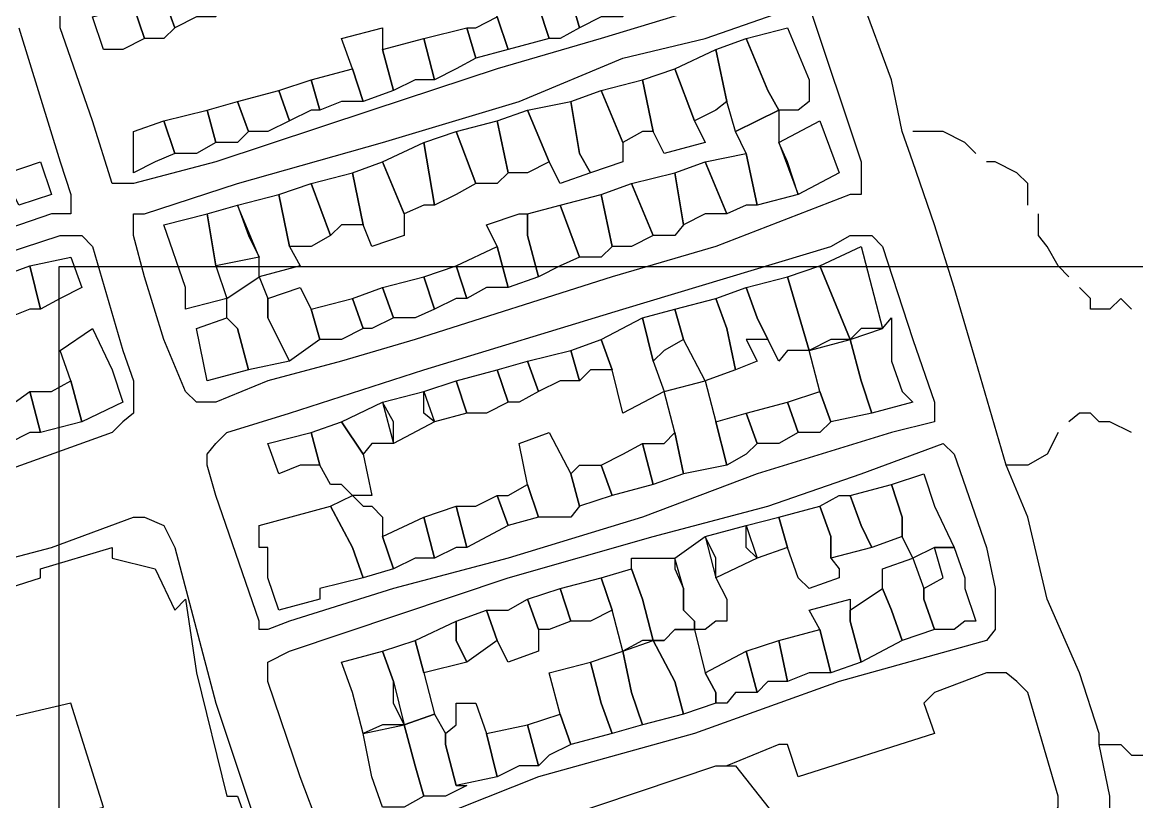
# Model space of a CAD drawing. Header units: millimetres. Extents: x -3588 to 75209, y -3737 to 38254.
# Drawn here: x 6316.7 to 6462, y 6183.4 to 6285 of the extents above; entities that cross this region are included whole.
import ezdxf

# ---------------------------------------------------------------- set-up
doc = ezdxf.new("R2010")
doc.units = ezdxf.units.MM
doc.layers.add('P', color=253, linetype='Continuous')

msp = doc.modelspace()

# ---------------------------------------------------------------- linework, layer by layer
msp.add_lwpolyline([(6321.471, 6253.151), (7910.682, 6253.151), (7910.682, 5438.155), (6321.471, 5438.155)], close=True)
at = {"layer": 'P'}
for points in [[(6329.785, 6263.961), (6328.376, 6263.961), (6325.832, 6272.139), (6321.591, 6284.286), (6321.591, 6285.694), (6321.591, 6287.102), (6324.423, 6288.223), (6343.34, 6293.872), (6361.12, 6299.233), (6375.795, 6303.186), (6409.675, 6314.197), (6411.083, 6314.197), (6417.853, 6292.464), (6417.853, 6291.055), (6409.675, 6288.223), (6392.167, 6282.861), (6378.612, 6278.909), (6362.24, 6273.547), (6341.915, 6266.778), (6331.193, 6263.961), (6329.785, 6263.961)], [(6431.408, 6270.731), (6430, 6277.5), (6426.047, 6288.223), (6420.686, 6304.61), (6419.261, 6311.38)], [(6383.989, 6287.102), (6385.397, 6282.861), (6380.036, 6281.453), (6378.612, 6285.694), (6377.204, 6291.055), (6381.445, 6292.464), (6383.989, 6287.102)], [(6339.387, 6285.694), (6336.554, 6284.286), (6335.146, 6288.223), (6340.795, 6289.647), (6341.915, 6285.694), (6339.387, 6285.694)], [(6392.167, 6285.694), (6389.35, 6284.286), (6388.214, 6288.223), (6393.575, 6289.647), (6394.984, 6285.694), (6392.167, 6285.694)], [(6329.785, 6281.453), (6327.24, 6281.453), (6325.832, 6285.694), (6331.193, 6287.102), (6332.601, 6282.861), (6329.785, 6281.453)], [(6335.146, 6282.861), (6332.601, 6282.861), (6331.193, 6287.102), (6335.146, 6288.223), (6336.554, 6284.286), (6335.146, 6282.861)], [(6339.387, 6235.442), (6337.962, 6236.851), (6335.146, 6243.636), (6332.601, 6251.814), (6331.193, 6257.175), (6331.193, 6258.584), (6331.193, 6260.008), (6332.601, 6260.008), (6344.748, 6263.961), (6363.664, 6269.322), (6381.445, 6274.684), (6394.984, 6280.333), (6405.722, 6282.861), (6417.853, 6287.102)], [(6419.261, 6287.102), (6426.047, 6266.778), (6426.047, 6265.369), (6426.047, 6262.537), (6424.639, 6262.537), (6407.13, 6255.767), (6393.575, 6251.814), (6367.889, 6243.636), (6358.287, 6240.804), (6348.701, 6238.259), (6341.915, 6235.442), (6340.795, 6235.442), (6339.387, 6235.442)], [(6386.806, 6282.861), (6385.397, 6282.861), (6383.989, 6287.102), (6388.214, 6288.223), (6389.35, 6284.286), (6386.806, 6282.861)], [(6375.795, 6284.286), (6378.612, 6285.694), (6380.036, 6281.453), (6375.795, 6280.333), (6374.659, 6284.286), (6375.795, 6284.286)], [(6316.229, 6284.286), (6321.591, 6266.778), (6323.015, 6262.537), (6323.015, 6261.128), (6323.015, 6260.008), (6320.47, 6260.008), (6308.051, 6255.767)], [(6363.664, 6281.453), (6365.073, 6276.092), (6361.12, 6274.684), (6359.711, 6278.909), (6358.287, 6282.861), (6363.664, 6284.286), (6363.664, 6281.453)], [(6373.251, 6278.909), (6370.434, 6277.5), (6369.026, 6282.861), (6374.659, 6284.286), (6375.795, 6280.333), (6373.251, 6278.909)], [(6417.853, 6273.547), (6415.308, 6273.547), (6413.9, 6276.092), (6411.083, 6282.861), (6416.445, 6284.286), (6419.261, 6277.5), (6419.261, 6274.684), (6417.853, 6273.547)], [(6367.889, 6277.5), (6365.073, 6276.092), (6363.664, 6281.453), (6369.026, 6282.861), (6370.434, 6277.5), (6367.889, 6277.5)], [(6413.9, 6276.092), (6415.308, 6273.547), (6409.675, 6270.731), (6408.539, 6274.684), (6407.13, 6281.453), (6411.083, 6282.861), (6413.9, 6276.092)], [(6407.13, 6273.547), (6404.314, 6272.139), (6401.769, 6278.909), (6407.13, 6281.453), (6408.539, 6274.684), (6407.13, 6273.547)], [(6358.287, 6274.684), (6355.47, 6273.547), (6354.334, 6277.5), (6359.711, 6278.909), (6361.12, 6274.684), (6358.287, 6274.684)], [(6404.314, 6272.139), (6405.722, 6269.322), (6400.361, 6267.898), (6398.937, 6270.731), (6397.528, 6277.5), (6401.769, 6278.909), (6404.314, 6272.139)], [(6354.334, 6273.547), (6351.518, 6272.139), (6350.109, 6276.092), (6354.334, 6277.5), (6355.47, 6273.547), (6354.334, 6273.547)], [(6397.528, 6270.731), (6394.984, 6269.322), (6392.167, 6276.092), (6397.528, 6277.5), (6398.937, 6270.731), (6397.528, 6270.731)], [(6348.701, 6270.731), (6346.156, 6270.731), (6344.748, 6274.684), (6350.109, 6276.092), (6351.518, 6272.139), (6348.701, 6270.731)], [(6394.984, 6269.322), (6394.984, 6266.778), (6390.759, 6265.369), (6389.35, 6267.898), (6388.214, 6274.684), (6392.167, 6276.092), (6394.984, 6269.322)], [(6344.748, 6269.322), (6341.915, 6269.322), (6340.795, 6273.547), (6344.748, 6274.684), (6346.156, 6270.731), (6344.748, 6269.322)], [(6389.35, 6267.898), (6390.759, 6265.369), (6386.806, 6263.961), (6385.397, 6266.778), (6382.565, 6273.547), (6388.214, 6274.684), (6389.35, 6267.898)], [(6339.387, 6267.898), (6336.554, 6267.898), (6335.146, 6272.139), (6340.795, 6273.547), (6341.915, 6269.322), (6339.387, 6267.898)], [(6382.565, 6265.369), (6380.036, 6265.369), (6378.612, 6272.139), (6382.565, 6273.547), (6385.397, 6266.778), (6382.565, 6265.369)], [(6415.308, 6269.322), (6417.853, 6262.537), (6412.492, 6261.128), (6411.083, 6267.898), (6409.675, 6270.731), (6415.308, 6273.547), (6415.308, 6269.322)], [(6334.01, 6266.778), (6331.193, 6265.369), (6331.193, 6270.731), (6335.146, 6272.139), (6336.554, 6267.898), (6334.01, 6266.778)], [(6378.612, 6263.961), (6375.795, 6263.961), (6373.251, 6270.731), (6378.612, 6272.139), (6380.036, 6265.369), (6378.612, 6263.961)], [(6416.445, 6266.778), (6415.308, 6269.322), (6420.686, 6272.139), (6423.214, 6265.369), (6417.853, 6262.537), (6416.445, 6266.778)], [(6373.251, 6262.537), (6370.434, 6261.128), (6369.026, 6269.322), (6373.251, 6270.731), (6375.795, 6263.961), (6373.251, 6262.537)], [(6444.963, 6227.249), (6441.01, 6240.804), (6438.178, 6250.406), (6435.633, 6258.584), (6432.816, 6266.778), (6431.408, 6270.731)], [(6441.01, 6267.898), (6439.586, 6269.322), (6436.769, 6270.731), (6435.633, 6270.731), (6434.225, 6270.731), (6432.816, 6270.731)], [(6369.026, 6261.128), (6366.481, 6260.008), (6363.664, 6266.778), (6369.026, 6269.322), (6370.434, 6261.128), (6369.026, 6261.128)], [(6314.821, 6263.961), (6314.821, 6265.369), (6319.062, 6266.778), (6320.47, 6262.537), (6316.229, 6261.128), (6314.821, 6263.961)], [(6361.12, 6258.584), (6359.711, 6265.369), (6363.664, 6266.778), (6366.481, 6260.008), (6366.481, 6257.175), (6362.24, 6255.767), (6361.12, 6258.584)], [(6405.722, 6260.008), (6402.889, 6258.584), (6401.769, 6265.369), (6405.722, 6266.778), (6408.539, 6260.008), (6405.722, 6260.008)], [(6411.083, 6261.128), (6408.539, 6260.008), (6405.722, 6266.778), (6411.083, 6267.898), (6412.492, 6261.128), (6411.083, 6261.128)], [(6447.78, 6261.128), (6447.78, 6263.961), (6446.372, 6265.369), (6443.539, 6266.778), (6442.419, 6266.778)], [(6358.287, 6258.584), (6356.879, 6257.175), (6354.334, 6263.961), (6359.711, 6265.369), (6361.12, 6258.584), (6358.287, 6258.584)], [(6401.769, 6257.175), (6398.937, 6257.175), (6396.12, 6263.961), (6401.769, 6265.369), (6402.889, 6258.584), (6401.769, 6257.175)], [(6354.334, 6255.767), (6351.518, 6255.767), (6350.109, 6262.537), (6354.334, 6263.961), (6356.879, 6257.175), (6354.334, 6255.767)], [(6396.12, 6255.767), (6393.575, 6255.767), (6392.167, 6262.537), (6396.12, 6263.961), (6398.937, 6257.175), (6396.12, 6255.767)], [(6351.518, 6255.767), (6352.926, 6253.223), (6347.565, 6251.814), (6347.565, 6254.359), (6344.748, 6261.128), (6350.109, 6262.537), (6351.518, 6255.767)], [(6392.167, 6254.359), (6389.35, 6254.359), (6386.806, 6261.128), (6392.167, 6262.537), (6393.575, 6255.767), (6392.167, 6254.359)], [(6346.156, 6257.175), (6347.565, 6254.359), (6341.915, 6253.223), (6340.795, 6260.008), (6344.748, 6261.128), (6346.156, 6257.175)], [(6386.806, 6253.223), (6383.989, 6251.814), (6382.565, 6257.175), (6382.565, 6260.008), (6386.806, 6261.128), (6389.35, 6254.359), (6386.806, 6253.223)], [(6341.915, 6253.223), (6343.34, 6248.998), (6337.962, 6247.573), (6337.962, 6250.406), (6335.146, 6258.584), (6340.795, 6260.008), (6341.915, 6253.223)], [(6382.565, 6260.008), (6382.565, 6257.175), (6383.989, 6251.814), (6380.036, 6250.406), (6378.612, 6255.767), (6377.204, 6258.584), (6381.445, 6260.008), (6382.565, 6260.008)], [(6453.141, 6251.814), (6451.733, 6253.223), (6450.324, 6255.767), (6449.188, 6257.175), (6449.188, 6260.008)], [(6309.46, 6253.223), (6321.591, 6257.175), (6324.423, 6257.175), (6325.832, 6255.767), (6329.785, 6242.212), (6331.193, 6238.259), (6331.193, 6236.851), (6331.193, 6235.442), (6331.193, 6234.034), (6329.785, 6232.898), (6328.376, 6231.49), (6305.507, 6223.312)], [(6348.701, 6205.804), (6347.565, 6205.804), (6347.565, 6206.924), (6341.915, 6223.312), (6340.795, 6227.249), (6340.795, 6228.673), (6341.915, 6230.081), (6343.34, 6231.49), (6351.518, 6234.034), (6369.026, 6239.683), (6394.984, 6247.573), (6422.094, 6255.767), (6424.639, 6257.175), (6427.455, 6257.175), (6428.864, 6255.767), (6432.816, 6243.636), (6435.633, 6235.442), (6435.633, 6234.034), (6435.633, 6232.898), (6430, 6231.49), (6412.492, 6226.128), (6397.528, 6220.479), (6380.036, 6215.118), (6365.073, 6211.165), (6351.518, 6206.924), (6348.701, 6205.804)], [(6377.204, 6250.406), (6374.659, 6248.998), (6373.251, 6253.223), (6378.612, 6255.767), (6380.036, 6250.406), (6377.204, 6250.406)], [(6426.047, 6245.045), (6424.639, 6243.636), (6420.686, 6253.223), (6426.047, 6255.767), (6428.864, 6245.045), (6426.047, 6245.045)], [(6321.591, 6248.998), (6319.062, 6247.573), (6317.638, 6253.223), (6323.015, 6254.359), (6324.423, 6250.406), (6321.591, 6248.998)], [(6317.638, 6247.573), (6314.821, 6246.453), (6313.685, 6251.814), (6317.638, 6253.223), (6319.062, 6247.573), (6317.638, 6247.573)], [(6373.251, 6248.998), (6370.434, 6247.573), (6369.026, 6251.814), (6373.251, 6253.223), (6374.659, 6248.998), (6373.251, 6248.998)], [(6422.094, 6243.636), (6419.261, 6242.212), (6416.445, 6251.814), (6420.686, 6253.223), (6424.639, 6243.636), (6422.094, 6243.636)], [(6348.701, 6248.998), (6348.701, 6246.453), (6351.518, 6240.804), (6346.156, 6239.683), (6344.748, 6245.045), (6343.34, 6246.453), (6343.34, 6248.998), (6347.565, 6251.814), (6348.701, 6248.998)], [(6367.889, 6246.453), (6365.073, 6246.453), (6363.664, 6250.406), (6369.026, 6251.814), (6370.434, 6247.573), (6367.889, 6246.453)], [(6416.445, 6242.212), (6415.308, 6240.804), (6413.9, 6243.636), (6412.492, 6246.453), (6411.083, 6250.406), (6416.445, 6251.814), (6419.261, 6242.212), (6416.445, 6242.212)], [(6354.334, 6247.573), (6355.47, 6243.636), (6351.518, 6240.804), (6348.701, 6246.453), (6348.701, 6248.998), (6352.926, 6250.406), (6354.334, 6247.573)], [(6362.24, 6245.045), (6361.12, 6245.045), (6359.711, 6248.998), (6363.664, 6250.406), (6365.073, 6246.453), (6362.24, 6245.045)], [(6412.492, 6243.636), (6411.083, 6243.636), (6412.492, 6240.804), (6409.675, 6239.683), (6408.539, 6245.045), (6407.13, 6248.998), (6411.083, 6250.406), (6412.492, 6246.453), (6413.9, 6243.636), (6412.492, 6243.636)], [(6461.335, 6247.573), (6459.911, 6248.998), (6458.502, 6247.573), (6457.094, 6247.573), (6455.958, 6247.573), (6455.958, 6248.998), (6454.549, 6250.406)], [(6358.287, 6243.636), (6355.47, 6243.636), (6354.334, 6247.573), (6359.711, 6248.998), (6361.12, 6245.045), (6358.287, 6243.636)], [(6400.361, 6242.212), (6398.937, 6240.804), (6397.528, 6246.453), (6401.769, 6247.573), (6402.889, 6243.636), (6400.361, 6242.212)], [(6408.539, 6245.045), (6409.675, 6239.683), (6405.722, 6238.259), (6402.889, 6243.636), (6401.769, 6247.573), (6407.13, 6248.998), (6408.539, 6245.045)], [(6344.748, 6245.045), (6346.156, 6239.683), (6340.795, 6238.259), (6339.387, 6245.045), (6343.34, 6246.453), (6344.748, 6245.045)], [(6393.575, 6239.683), (6392.167, 6243.636), (6397.528, 6246.453), (6398.937, 6240.804), (6400.361, 6236.851), (6394.984, 6234.034), (6393.575, 6239.683)], [(6430, 6240.804), (6431.408, 6236.851), (6432.816, 6235.442), (6427.455, 6234.034), (6426.047, 6238.259), (6424.639, 6243.636), (6428.864, 6245.045), (6430, 6246.453), (6430, 6242.212), (6430, 6240.804)], [(6323.015, 6238.259), (6321.591, 6242.212), (6325.832, 6245.045), (6328.376, 6239.683), (6329.785, 6235.442), (6324.423, 6232.898), (6323.015, 6238.259)], [(6390.759, 6239.683), (6389.35, 6238.259), (6388.214, 6242.212), (6392.167, 6243.636), (6393.575, 6239.683), (6390.759, 6239.683)], [(6426.047, 6238.259), (6427.455, 6234.034), (6422.094, 6232.898), (6420.686, 6236.851), (6419.261, 6242.212), (6424.639, 6243.636), (6426.047, 6238.259)], [(6386.806, 6238.259), (6383.989, 6236.851), (6382.565, 6240.804), (6388.214, 6242.212), (6389.35, 6238.259), (6386.806, 6238.259)], [(6381.445, 6235.442), (6380.036, 6235.442), (6378.612, 6239.683), (6382.565, 6240.804), (6383.989, 6236.851), (6381.445, 6235.442)], [(6377.204, 6234.034), (6374.659, 6234.034), (6373.251, 6238.259), (6378.612, 6239.683), (6380.036, 6235.442), (6377.204, 6234.034)], [(6320.47, 6236.851), (6323.015, 6238.259), (6324.423, 6232.898), (6319.062, 6231.49), (6317.638, 6236.851), (6320.47, 6236.851)], [(6369.026, 6234.034), (6369.026, 6236.851), (6373.251, 6238.259), (6374.659, 6234.034), (6370.434, 6232.898), (6369.026, 6234.034)], [(6401.769, 6231.49), (6400.361, 6236.851), (6405.722, 6238.259), (6407.13, 6232.898), (6408.539, 6227.249), (6402.889, 6226.128), (6401.769, 6231.49)], [(6317.638, 6231.49), (6314.821, 6230.081), (6313.685, 6234.034), (6317.638, 6236.851), (6319.062, 6231.49), (6317.638, 6231.49)], [(6365.073, 6232.898), (6363.664, 6235.442), (6369.026, 6236.851), (6370.434, 6232.898), (6365.073, 6230.081), (6365.073, 6232.898)], [(6420.686, 6231.49), (6417.853, 6231.49), (6416.445, 6235.442), (6420.686, 6236.851), (6422.094, 6232.898), (6420.686, 6231.49)], [(6362.24, 6230.081), (6361.12, 6228.673), (6358.287, 6232.898), (6363.664, 6235.442), (6365.073, 6230.081), (6362.24, 6230.081)], [(6415.308, 6230.081), (6412.492, 6230.081), (6411.083, 6234.034), (6416.445, 6235.442), (6417.853, 6231.49), (6415.308, 6230.081)], [(6411.083, 6228.673), (6408.539, 6227.249), (6407.13, 6232.898), (6411.083, 6234.034), (6412.492, 6230.081), (6411.083, 6228.673)], [(6461.335, 6231.49), (6458.502, 6232.898), (6457.094, 6232.898), (6455.958, 6234.034), (6454.549, 6234.034), (6453.141, 6232.898)], [(6361.12, 6228.673), (6362.24, 6223.312), (6359.711, 6223.312), (6358.287, 6224.72), (6356.879, 6224.72), (6355.47, 6227.249), (6354.334, 6231.49), (6358.287, 6232.898), (6361.12, 6228.673)], [(6352.926, 6227.249), (6350.109, 6226.128), (6348.701, 6230.081), (6354.334, 6231.49), (6355.47, 6227.249), (6352.926, 6227.249)], [(6388.214, 6220.479), (6386.806, 6220.479), (6383.989, 6220.479), (6382.565, 6224.72), (6381.445, 6230.081), (6385.397, 6231.49), (6388.214, 6226.128), (6389.35, 6221.887), (6388.214, 6220.479)], [(6400.361, 6230.081), (6401.769, 6231.49), (6402.889, 6226.128), (6398.937, 6224.72), (6397.528, 6230.081), (6400.361, 6230.081)], [(6451.733, 6231.49), (6450.324, 6228.673), (6447.78, 6227.249), (6444.963, 6227.249)], [(6355.47, 6179.83), (6352.926, 6186.599), (6348.701, 6199.034), (6348.701, 6200.154), (6348.701, 6201.563), (6351.518, 6202.987), (6380.036, 6212.573), (6398.937, 6217.934), (6413.9, 6221.887), (6426.047, 6226.128), (6436.769, 6230.081), (6438.178, 6228.673), (6442.419, 6216.526), (6443.539, 6211.165), (6443.539, 6209.756), (6443.539, 6206.924), (6443.539, 6205.804), (6442.419, 6204.395), (6423.214, 6199.034), (6404.314, 6192.248), (6383.989, 6186.599), (6370.434, 6181.238)], [(6394.984, 6228.673), (6397.528, 6230.081), (6398.937, 6224.72), (6393.575, 6223.312), (6392.167, 6227.249), (6394.984, 6228.673)], [(6389.35, 6227.249), (6392.167, 6227.249), (6393.575, 6223.312), (6389.35, 6221.887), (6388.214, 6226.128), (6389.35, 6227.249)], [(6457.094, 6190.84), (6457.094, 6192.248), (6454.549, 6200.154), (6450.324, 6209.756), (6447.78, 6220.479), (6444.963, 6227.249)], [(6436.769, 6216.526), (6435.633, 6216.526), (6432.816, 6215.118), (6431.408, 6217.934), (6431.408, 6220.479), (6430, 6224.72), (6434.225, 6226.128), (6435.633, 6221.887), (6438.178, 6216.526), (6436.769, 6216.526)], [(6380.036, 6223.312), (6382.565, 6224.72), (6383.989, 6220.479), (6380.036, 6219.359), (6378.612, 6223.312), (6380.036, 6223.312)], [(6426.047, 6219.359), (6424.639, 6223.312), (6430, 6224.72), (6431.408, 6220.479), (6431.408, 6217.934), (6427.455, 6216.526), (6426.047, 6219.359)], [(6363.664, 6220.479), (6363.664, 6217.934), (6365.073, 6213.709), (6361.12, 6212.573), (6359.711, 6216.526), (6356.879, 6221.887), (6359.711, 6223.312), (6361.12, 6221.887), (6362.24, 6221.887), (6363.664, 6220.479)], [(6375.795, 6221.887), (6378.612, 6223.312), (6380.036, 6219.359), (6374.659, 6216.526), (6373.251, 6221.887), (6375.795, 6221.887)], [(6423.214, 6223.312), (6424.639, 6223.312), (6426.047, 6219.359), (6427.455, 6216.526), (6422.094, 6215.118), (6422.094, 6217.934), (6420.686, 6221.887), (6423.214, 6223.312)], [(6359.711, 6216.526), (6361.12, 6212.573), (6355.47, 6211.165), (6355.47, 6209.756), (6350.109, 6208.348), (6348.701, 6212.573), (6348.701, 6216.526), (6347.565, 6216.526), (6347.565, 6219.359), (6356.879, 6221.887), (6359.711, 6216.526)], [(6373.251, 6216.526), (6370.434, 6215.118), (6369.026, 6220.479), (6373.251, 6221.887), (6374.659, 6216.526), (6373.251, 6216.526)], [(6422.094, 6215.118), (6423.214, 6213.709), (6423.214, 6212.573), (6419.261, 6211.165), (6417.853, 6212.573), (6416.445, 6216.526), (6415.308, 6220.479), (6420.686, 6221.887), (6422.094, 6217.934), (6422.094, 6215.118)], [(6320.47, 6216.526), (6331.193, 6220.479), (6332.601, 6220.479), (6335.146, 6219.359), (6336.554, 6216.526), (6341.915, 6196.201), (6348.701, 6175.877), (6344.748, 6174.468)], [(6367.889, 6215.118), (6365.073, 6213.709), (6363.664, 6217.934), (6369.026, 6220.479), (6370.434, 6215.118), (6367.889, 6215.118)], [(6411.083, 6216.526), (6411.083, 6219.359), (6415.308, 6220.479), (6416.445, 6216.526), (6412.492, 6215.118), (6411.083, 6216.526)], [(6407.13, 6215.118), (6405.722, 6217.934), (6411.083, 6219.359), (6412.492, 6215.118), (6407.13, 6212.573), (6407.13, 6215.118)], [(6407.13, 6212.573), (6408.539, 6209.756), (6408.539, 6206.924), (6407.13, 6206.924), (6405.722, 6205.804), (6404.314, 6205.804), (6404.314, 6206.924), (6402.889, 6208.348), (6402.889, 6211.165), (6401.769, 6215.118), (6405.722, 6217.934), (6407.13, 6212.573)], [(6264.857, 6194.793), (6265.978, 6196.201), (6276.988, 6193.385), (6278.413, 6196.201), (6294.496, 6201.563), (6293.36, 6204.395), (6319.062, 6212.573), (6319.062, 6213.709), (6328.376, 6216.526), (6328.376, 6215.118), (6334.01, 6213.709), (6336.554, 6208.348), (6337.962, 6209.756), (6339.387, 6200.154), (6343.34, 6184.071), (6344.748, 6184.071), (6348.701, 6173.06)], [(6270.219, 6201.563), (6300.146, 6211.165), (6320.47, 6216.526)], [(6438.178, 6205.804), (6435.633, 6205.804), (6434.225, 6209.756), (6434.225, 6211.165), (6436.769, 6212.573), (6435.633, 6216.526), (6438.178, 6216.526), (6439.586, 6212.573), (6439.586, 6211.165), (6441.01, 6206.924), (6439.586, 6206.924), (6438.178, 6205.804)], [(6401.769, 6213.709), (6402.889, 6211.165), (6402.889, 6208.348), (6404.314, 6206.924), (6404.314, 6205.804), (6401.769, 6205.804), (6400.361, 6204.395), (6398.937, 6204.395), (6397.528, 6209.756), (6396.12, 6213.709), (6396.12, 6215.118), (6398.937, 6215.118), (6400.361, 6215.118), (6401.769, 6215.118), (6401.769, 6213.709)], [(6434.225, 6211.165), (6434.225, 6209.756), (6435.633, 6205.804), (6431.408, 6204.395), (6430, 6208.348), (6428.864, 6211.165), (6428.864, 6213.709), (6432.816, 6215.118), (6434.225, 6211.165)], [(6397.528, 6204.395), (6394.984, 6202.987), (6393.575, 6208.348), (6392.167, 6212.573), (6396.12, 6213.709), (6397.528, 6209.756), (6398.937, 6204.395), (6397.528, 6204.395)], [(6390.759, 6206.924), (6388.214, 6206.924), (6386.806, 6211.165), (6392.167, 6212.573), (6393.575, 6208.348), (6390.759, 6206.924)], [(6385.397, 6205.804), (6383.989, 6205.804), (6382.565, 6209.756), (6386.806, 6211.165), (6388.214, 6206.924), (6385.397, 6205.804)], [(6430, 6208.348), (6431.408, 6204.395), (6426.047, 6201.563), (6424.639, 6206.924), (6424.639, 6208.348), (6428.864, 6211.165), (6430, 6208.348)], [(6373.251, 6204.395), (6373.251, 6206.924), (6377.204, 6208.348), (6378.612, 6204.395), (6374.659, 6201.563), (6373.251, 6204.395)], [(6380.036, 6208.348), (6382.565, 6209.756), (6383.989, 6205.804), (6383.989, 6202.987), (6380.036, 6201.563), (6378.612, 6204.395), (6377.204, 6208.348), (6380.036, 6208.348)], [(6424.639, 6208.348), (6424.639, 6206.924), (6426.047, 6201.563), (6422.094, 6200.154), (6420.686, 6205.804), (6419.261, 6208.348), (6424.639, 6209.756), (6424.639, 6208.348)], [(6373.251, 6204.395), (6374.659, 6201.563), (6369.026, 6200.154), (6367.889, 6204.395), (6373.251, 6206.924), (6373.251, 6204.395)], [(6405.722, 6200.154), (6407.13, 6197.61), (6407.13, 6196.201), (6402.889, 6194.793), (6401.769, 6199.034), (6398.937, 6204.395), (6400.361, 6204.395), (6401.769, 6205.804), (6404.314, 6205.804), (6405.722, 6200.154)], [(6419.261, 6200.154), (6416.445, 6199.034), (6415.308, 6204.395), (6420.686, 6205.804), (6422.094, 6200.154), (6419.261, 6200.154)], [(6365.073, 6196.201), (6365.073, 6199.034), (6363.664, 6202.987), (6367.889, 6204.395), (6369.026, 6200.154), (6370.434, 6194.793), (6366.481, 6193.385), (6365.073, 6196.201)], [(6396.12, 6197.61), (6394.984, 6202.987), (6398.937, 6204.395), (6401.769, 6199.034), (6402.889, 6194.793), (6397.528, 6193.385), (6396.12, 6197.61)], [(6413.9, 6199.034), (6412.492, 6197.61), (6411.083, 6202.987), (6415.308, 6204.395), (6416.445, 6199.034), (6413.9, 6199.034)], [(6363.664, 6193.385), (6361.12, 6192.248), (6359.711, 6197.61), (6358.287, 6201.563), (6363.664, 6202.987), (6365.073, 6199.034), (6366.481, 6193.385), (6363.664, 6193.385)], [(6396.12, 6197.61), (6397.528, 6193.385), (6393.575, 6192.248), (6392.167, 6196.201), (6390.759, 6201.563), (6394.984, 6202.987), (6396.12, 6197.61)], [(6409.675, 6197.61), (6408.539, 6196.201), (6407.13, 6196.201), (6407.13, 6197.61), (6405.722, 6200.154), (6411.083, 6202.987), (6412.492, 6197.61), (6409.675, 6197.61)], [(6386.806, 6194.793), (6385.397, 6200.154), (6390.759, 6201.563), (6392.167, 6196.201), (6393.575, 6192.248), (6388.214, 6190.84), (6386.806, 6194.793)], [(6435.633, 6152.735), (6438.178, 6156.96), (6442.419, 6165.154), (6447.78, 6175.877), (6451.733, 6182.662), (6451.733, 6184.071), (6447.78, 6197.61), (6446.372, 6199.034), (6444.963, 6200.154), (6442.419, 6200.154), (6435.633, 6197.61), (6434.225, 6196.201), (6435.633, 6192.248), (6417.853, 6186.599), (6416.445, 6190.84), (6415.308, 6190.84), (6408.539, 6188.023)], [(6310.868, 6193.385), (6298.737, 6189.432), (6301.266, 6178.709), (6304.099, 6178.709), (6305.507, 6177.285), (6327.24, 6182.662), (6323.015, 6196.201), (6310.868, 6193.385)], [(6371.842, 6190.84), (6371.842, 6192.248), (6373.251, 6193.385), (6373.251, 6196.201), (6375.795, 6196.201), (6377.204, 6192.248), (6378.612, 6186.599), (6373.251, 6185.479), (6371.842, 6190.84)], [(6371.842, 6184.071), (6369.026, 6184.071), (6367.889, 6188.023), (6366.481, 6193.385), (6370.434, 6194.793), (6371.842, 6192.248), (6371.842, 6190.84), (6373.251, 6185.479), (6374.659, 6185.479), (6371.842, 6184.071)], [(6385.397, 6189.432), (6383.989, 6188.023), (6382.565, 6193.385), (6386.806, 6194.793), (6388.214, 6190.84), (6385.397, 6189.432)], [(6366.481, 6182.662), (6363.664, 6182.662), (6362.24, 6186.599), (6361.12, 6192.248), (6366.481, 6193.385), (6367.889, 6188.023), (6369.026, 6184.071), (6366.481, 6182.662)], [(6381.445, 6188.023), (6378.612, 6186.599), (6377.204, 6192.248), (6382.565, 6193.385), (6383.989, 6188.023), (6381.445, 6188.023)], [(6439.586, 6133.819), (6447.78, 6148.782), (6447.78, 6150.191), (6443.539, 6151.599), (6443.539, 6152.735), (6446.372, 6158.385), (6453.141, 6171.924), (6458.502, 6179.83), (6458.502, 6181.238), (6458.502, 6182.662), (6458.502, 6184.071), (6457.094, 6190.84)], [(6457.094, 6190.84), (6459.911, 6190.84), (6461.335, 6189.432), (6463.864, 6189.432)], [(6424.639, 6132.411), (6424.639, 6131.274), (6423.214, 6129.866), (6422.094, 6131.274), (6420.686, 6133.819), (6412.492, 6144.829), (6393.575, 6166.274), (6386.806, 6175.877), (6382.565, 6179.83), (6383.989, 6181.238), (6386.806, 6181.238), (6407.13, 6188.023), (6408.539, 6188.023), (6409.675, 6188.023), (6424.639, 6169.107), (6435.633, 6154.144), (6435.633, 6152.735), (6435.633, 6151.599), (6430, 6140.588), (6426.047, 6133.819), (6424.639, 6132.411)]]:
    msp.add_lwpolyline(points, dxfattribs=at)

doc.saveas('drawing.dxf')
